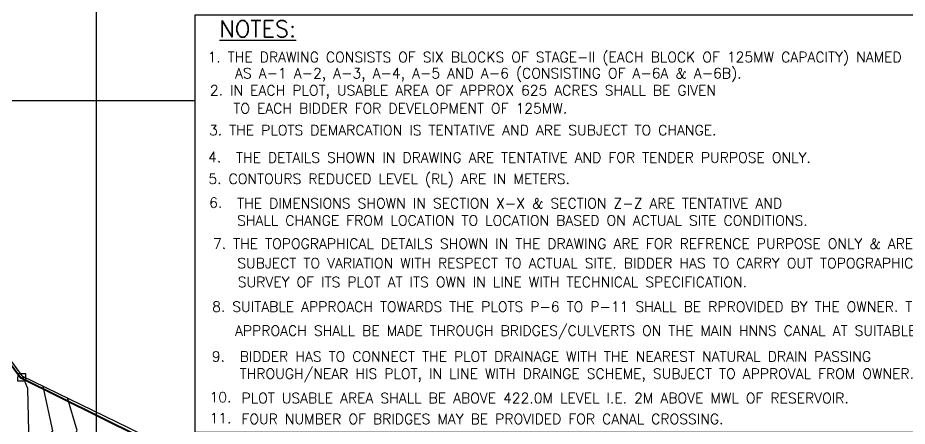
# Model space of a CAD drawing. Header units: metres. Extents: x 218545 to 227455, y 1543467 to 1556082.
# Drawn here: x 223786 to 226221, y 1550808 to 1551926 of the extents above; entities that cross this region are included whole.
import ezdxf

# ---------------------------------------------------------------- set-up
doc = ezdxf.new("R2010")
doc.units = ezdxf.units.M
doc.header["$MEASUREMENT"] = 0
for name, color, linetype in [('2 M CONTOUR', 33, 'Continuous'), ('GRID', 250, 'Continuous'), ('IMAGE', 7, 'Continuous'), ('STAGE-I', 160, 'Continuous'), ('STONES', 5, 'Continuous'), ('VILLAGE BOUNDARY', 6, 'Continuous')]:
    doc.layers.add(name, color=color, linetype=linetype)
doc.layers.add('BO', color=7, linetype='Continuous', lineweight=30)
doc.styles.add('ROMANS', font='romans')

msp = doc.modelspace()

# ---------------------------------------------------------------- linework, layer by layer
at = {"layer": '2 M CONTOUR'}
for points in [[(223635.92869, 1550585.01632, -1041.86579), (223786.66169, 1550742.30432, -1041.86579), (223815.97669, 1550792.97532, -1041.86579), (223813.14069, 1550911.23732, -1041.86579), (223799.13448, 1550943.94616, -1041.86579)], [(223738.53069, 1550639.62932, -1043.86579), (223825.62669, 1550721.12332, -1043.86579), (223881.71969, 1550794.80232, -1043.86579), (223854.89132, 1550917.00849, -1043.86579)], [(223775.54969, 1550622.21032, -1045.86579), (223798.43069, 1550652.11932, -1045.86579), (223905.45169, 1550720.46732, -1045.86579), (223948.02481, 1550796.10837, -1045.86579), (223921.52188, 1550884.81742, -1045.86579)]]:
    msp.add_polyline3d(points, dxfattribs=at)
at = {"layer": 'BO', "ltscale": 100, "const_width": 3, "elevation": -1469.86579}
msp.add_lwpolyline([(223684.70863, 1551086.8325), (223792.56836, 1550940.75478), (224119.10277, 1550779.11714), (224076.77083, 1550698.9867), (223927.01524, 1550665.33313), (223890.84836, 1550673.77844), (223876.50193, 1550622.34127), (223858.59277, 1550607.27039), (223825.28808, 1550602.3744), (223791.85933, 1550618.16602), (223720.9683, 1550577.35269)], dxfattribs=at)
at = {"layer": 'GRID', "linetype": 'Continuous'}
for p, q in [((224000.13969, 1554159.58013, -1469.86579), (224000.13969, 1546700.13632, -1469.86579)), ((219000.13969, 1551700.13632, -1469.86579), (224271.66901, 1551700.13632, -1469.86579))]:
    msp.add_line(p, q, dxfattribs=at)
at = {"layer": 'IMAGE', "elevation": -1469.86579}
msp.add_lwpolyline([(224271.66901, 1551934.18903), (226951.34586, 1551934.18903), (226951.34586, 1550790.51454), (224271.66901, 1550790.51454)], close=True, dxfattribs=at)
at = {"layer": 'STAGE-I', "color": 1, "lineweight": 40, "elevation": -1469.86579}
msp.add_lwpolyline([(223684.70863, 1551086.8325), (223792.56836, 1550940.75478), (224119.10277, 1550779.11714), (224076.77083, 1550698.9867), (223927.01524, 1550665.33313), (223890.84836, 1550673.77844), (223876.50193, 1550622.34127), (223858.59277, 1550607.27039), (223825.28808, 1550602.3744), (223791.85933, 1550618.16602), (223720.9683, 1550577.35269)], dxfattribs=at)
at = {"layer": 'STONES', "lineweight": 30, "extrusion": (0.009448, 0.010215, 0.999903), "elevation": 17938.31647}
msp.add_lwpolyline([(223776.37988, 1550850.05134), (223797.06173, 1550849.84612), (223796.85183, 1550828.69154), (223776.16997, 1550828.89676)], close=True, dxfattribs=at)
at = {"layer": 'VILLAGE BOUNDARY', "extrusion": (0.009448, 0.010215, 0.999903), "elevation": 17938.31647}
msp.add_lwpolyline([(223597.56354, 1553322.43942), (223609.02457, 1552910.00505), (223675.1498, 1552358.61453), (223646.47397, 1552180.96409), (223623.22439, 1552041.16071), (223598.31607, 1551840.20734), (223563.95209, 1551551.91416), (223550.43839, 1551431.54133), (223521.83817, 1551206.31871), (223681.96925, 1550986.31346), (223724.34219, 1550927.55755), (223786.37889, 1550843.04487), (224078.13346, 1550702.08254), (224360.20277, 1550561.99563), (224448.38552, 1550525.89358), (224508.36023, 1550500.05958), (224852.71552, 1550355.52573), (224783.63501, 1550165.161), (224808.82881, 1550024.68509), (224867.18215, 1549982.51034), (224926.68351, 1549973.76392), (224994.24565, 1549954.74247), (225078.63344, 1549986.12143), (225106.4409, 1549928.39776), (225344.78877, 1549922.84843), (225507.44283, 1550058.06124), (225794.38931, 1550062.23138), (225986.08976, 1550068.30892), (226148.97936, 1550072.93468), (226455.23444, 1550017.92131), (226210.0883, 1549528.66686), (226181.24477, 1549343.70468), (226230.35832, 1549292.84895), (226267.60754, 1549296.43499), (226252.00345, 1549120.11588), (226233.9141, 1548937.87217), (226231.96733, 1548886.33721), (226226.2685, 1548799.18276), (226135.07989, 1548766.97224), (225946.70216, 1548659.84923)], dxfattribs=at)

# ---------------------------------------------------------------- texts
at = {"style": 'ROMANS'}
for s, height, p in [('%%UNOTES:', 45, (224337.61229, 1551873.70643, -1469.86579)), ('1. THE DRAWING CONSISTS OF SIX BLOCKS OF STAGE-II (EACH BLOCK OF 125MW CAPACITY) NAMED ', 28, (224305.34627, 1551804.75061, -1469.86579)), ('AS A-1 A-2, A-3, A-4, A-5 AND A-6 (CONSISTING OF A-6A & A-6B).', 28, (224380.51615, 1551760.53161, -1469.86579)), ('2. IN EACH PLOT, USABLE AREA OF APPROX 625 ACRES SHALL BE GIVEN', 28, (224311.63104, 1551713.59968, -1469.86579)), ('TO EACH BIDDER FOR DEVELOPMENT OF 125MW.', 28, (224375.83995, 1551664.33012, -1469.86579)), ('3. THE PLOTS DEMARCATION IS TENTATIVE AND ARE SUBJECT TO CHANGE.', 28, (224309.20163, 1551604.54623, -1469.86579)), ('4.', 28, (224306.72006, 1551530.75778, -1469.86579)), ('THE DETAILS SHOWN IN DRAWING ARE TENTATIVE AND FOR TENDER PURPOSE ONLY.', 28, (224382.97578, 1551529.46851, -1469.86579)), ('5. CONTOURS REDUCED LEVEL (RL) ARE IN METERS.', 28, (224307.60108, 1551471.25379, -1469.86579)), ('6.', 28, (224309.62086, 1551405.95141, -1469.86579)), ('THE DIMENSIONS SHOWN IN SECTION X-X & SECTION Z-Z ARE TENTATIVE AND', 28, (224386.22158, 1551404.07695, -1469.86579)), ('SHALL CHANGE FROM LOCATION TO LOCATION BASED ON ACTUAL SITE CONDITIONS.', 28, (224386.22158, 1551357.2112, -1469.86579)), ('7. THE TOPOGRAPHICAL DETAILS SHOWN IN THE DRAWING ARE FOR REFRENCE PURPOSE ONLY & ARE ', 28, (224320.08974, 1551293.62862, -1469.86579)), ('SUBJECT TO VARIATION WITH RESPECT TO ACTUAL SITE. BIDDER HAS TO CARRY OUT TOPOGRAPHICAL', 28, (224386.54439, 1551240.31357, -1469.86579)), ('SURVEY OF ITS PLOT AT ITS OWN IN LINE WITH TECHNICAL SPECIFICATION.', 28, (224388.04801, 1551188.52571, -1469.86579)), ('8. SUITABLE APPROACH TOWARDS THE PLOTS P-6 TO P-11 SHALL BE RPROVIDED BY THE OWNER. THE ', 28, (224317.82984, 1551120.92474, -1469.86579)), ('   APPROACH SHALL BE MADE THROUGH BRIDGES/CULVERTS ON THE MAIN HNNS CANAL AT SUITABLE LOCATIONS.', 28, (224317.82984, 1551055.28011, -1469.86579)), ('9.', 28, (224316.88474, 1550984.61478, -1469.86579)), ('BIDDER HAS TO CONNECT THE PLOT DRAINAGE WITH THE NEAREST NATURAL DRAIN PASSING ', 28, (224393.14046, 1550984.46071, -1469.86579)), ('THROUGH/NEAR HIS PLOT, IN LINE WITH DRAINGE SCHEME, SUBJECT TO APPROVAL FROM OWNER.', 28, (224393.14046, 1550937.48252, -1469.86579)), ('10.', 28, (224310.6946, 1550873.02023, -1469.86579)), ('PLOT USABLE AREA SHALL BE ABOVE 422.0M LEVEL I.E. 2M ABOVE MWL OF RESERVOIR.', 28, (224398.11118, 1550870.62825, -1469.86579)), ('11.', 28, (224310.6946, 1550815.67445, -1469.86579)), ('FOUR NUMBER OF BRIDGES MAY BE PROVIDED FOR CANAL CROSSING.', 28, (224398.11118, 1550813.28246, -1469.86579))]:
    msp.add_text(s, height=height, dxfattribs=at).set_placement(p)

doc.saveas('drawing.dxf')
